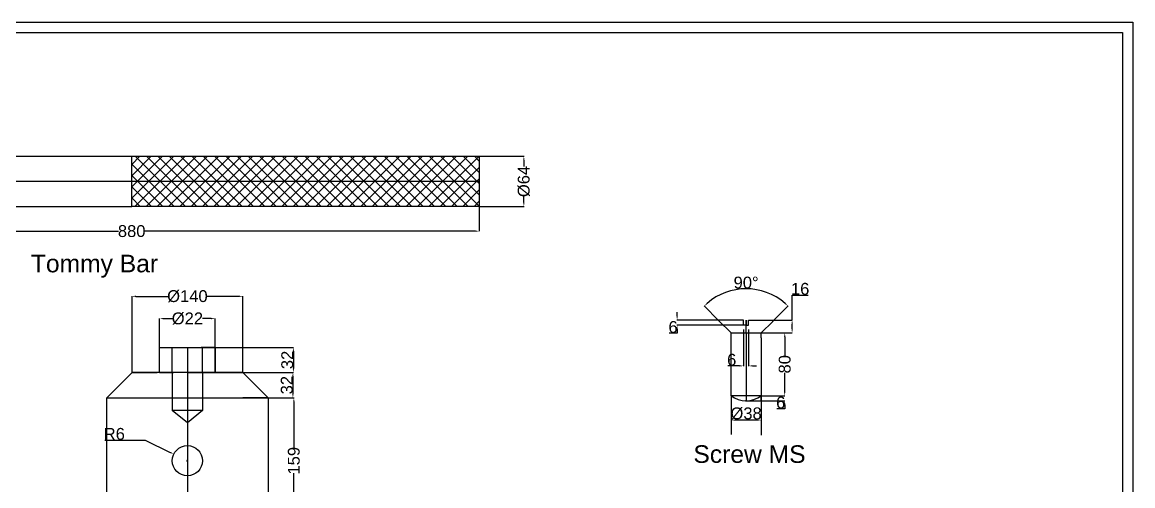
# Model space of a CAD drawing. Header units: millimetres. Extents: x 2702 to 4828, y 655 to 2204.
# Drawn here: x 3422 to 4828, y 1617 to 2204 of the extents above; entities that cross this region are included whole.
import ezdxf

# ---------------------------------------------------------------- set-up
doc = ezdxf.new("R2010")
doc.units = ezdxf.units.MM
doc.styles.get("Standard").update_dxf_attribs({"font": 'arial.ttf'})
doc.dimstyles.new('ISO POLINEMA 1', dxfattribs={"dimtxt": 15, "dimasz": 5, "dimexe": 0.18, "dimexo": 0.0625, "dimgap": 0.09, "dimtad": 1, "dimtoh": 1, "dimdec": 0, "dimzin": 0, "dimdsep": 46, "dimtxsty": 'Standard', "dimcen": 1, "dimadec": 0, "dimazin": 0, "dimtfac": 1, "dimtdec": 0, "dimtofl": 0, "dimtmove": 0, "dimatfit": 3, "dimfxl": 1, "dimtolj": 1, "dimtzin": 0, "dimarcsym": 0})

# ---------------------------------------------------------------- blocks, each defined once
blk = doc.blocks.new('*D63')
at = {"color": 0, "lineweight": -2, "transparency": 16777216}
for p, q in [((3121, 1970.8), (3121, 1939.6)), ((4000.8, 1970.8), (4000.8, 1939.6)), ((3126, 1939.8), (3544.2, 1939.8)), ((3995.8, 1939.8), (3577.5, 1939.8))]:
    blk.add_line(p, q, dxfattribs=at)
at = {"color": 0, "transparency": 16777216}
for points in [[(3126, 1940.6), (3126, 1939), (3121, 1939.8)], [(3995.8, 1940.6), (3995.8, 1939), (4000.8, 1939.8)]]:
    blk.add_solid(points, dxfattribs=at)
at = {"layer": 'Defpoints', "color": 0, "transparency": 16777216}
for p in [(3121, 1970.9), (4000.8, 1970.9), (4000.8, 1939.8)]:
    blk.add_point(p, dxfattribs=at)
at = {"color": 0, "transparency": 16777216, "insert": (3560.9, 1939.8), "char_height": 15, "attachment_point": 5}
blk.add_mtext('\\A1;880', dxfattribs=at)
blk = doc.blocks.new('*D91')
at = {"color": 0, "lineweight": -2, "transparency": 16777216}
for p, q in [((3996.4, 2034.6), (4057.4, 2034.6)), ((4057.2, 2029.6), (4057.2, 2021.7)), ((4057.2, 1975.9), (4057.2, 1983.8)), ((4000.9, 1970.9), (4057.4, 1970.9))]:
    blk.add_line(p, q, dxfattribs=at)
at = {"color": 0, "transparency": 16777216}
for points in [[(4056.3, 2029.6), (4058, 2029.6), (4057.2, 2034.6)], [(4056.3, 1975.9), (4058, 1975.9), (4057.2, 1970.9)]]:
    blk.add_solid(points, dxfattribs=at)
at = {"layer": 'Defpoints', "color": 0, "transparency": 16777216}
for p in [(3996.3, 2034.6), (4000.8, 1970.9), (4057.2, 1970.9)]:
    blk.add_point(p, dxfattribs=at)
at = {"color": 0, "transparency": 16777216, "insert": (4057.2, 2002.7), "char_height": 15, "attachment_point": 5, "rotation": 90}
blk.add_mtext('\\A1;%%C64', dxfattribs=at)
blk = doc.blocks.new('*D55')
at = {"color": 0, "lineweight": -2, "transparency": 16777216}
for p, q in [((4335.2, 1815.2), (4335.2, 1769.1)), ((4341.6, 1815.2), (4341.6, 1769.1)), ((4330.2, 1769.3), (4315.2, 1769.3)), ((4346.6, 1769.3), (4351.6, 1769.3))]:
    blk.add_line(p, q, dxfattribs=at)
at = {"color": 0, "transparency": 16777216}
for points in [[(4330.2, 1770.1), (4330.2, 1768.4), (4335.2, 1769.3)], [(4346.6, 1770.1), (4346.6, 1768.4), (4341.6, 1769.3)]]:
    blk.add_solid(points, dxfattribs=at)
at = {"layer": 'Defpoints', "color": 0, "transparency": 16777216}
for p in [(4335.2, 1815.3), (4341.6, 1815.3), (4335.2, 1769.3)]:
    blk.add_point(p, dxfattribs=at)
at = {"color": 0, "transparency": 16777216, "insert": (4320.2, 1777), "char_height": 15, "attachment_point": 5}
blk.add_mtext('\\A1;6', dxfattribs=at)
blk = doc.blocks.new('*D71')
at = {"color": 0, "lineweight": -2, "transparency": 16777216}
for p, q in [((4357.6, 1731.4), (4387.4, 1731.4)), ((4387.3, 1736.4), (4387.3, 1741.4)), ((4357.6, 1725.1), (4387.4, 1725.1)), ((4387.3, 1715.1), (4377.3, 1715.1)), ((4387.3, 1720.1), (4387.3, 1715.1))]:
    blk.add_line(p, q, dxfattribs=at)
at = {"color": 0, "transparency": 16777216}
for points in [[(4386.4, 1736.4), (4388.1, 1736.4), (4387.3, 1731.4)], [(4386.4, 1720.1), (4388.1, 1720.1), (4387.3, 1725.1)]]:
    blk.add_solid(points, dxfattribs=at)
at = {"layer": 'Defpoints', "color": 0, "transparency": 16777216}
for p in [(4357.6, 1731.4), (4357.6, 1725.1), (4387.3, 1725.1)]:
    blk.add_point(p, dxfattribs=at)
at = {"color": 0, "transparency": 16777216, "insert": (4382.2, 1722.8), "char_height": 15, "attachment_point": 5}
blk.add_mtext('\\A1;6', dxfattribs=at)
blk = doc.blocks.new('*D72')
at = {"color": 0, "lineweight": -2, "transparency": 16777216}
for p, q in [((4357.6, 1811.1), (4387.4, 1811.1)), ((4387.3, 1806.1), (4387.3, 1782.1)), ((4387.3, 1736.4), (4387.3, 1760.5)), ((4357.6, 1731.4), (4387.4, 1731.4))]:
    blk.add_line(p, q, dxfattribs=at)
at = {"color": 0, "transparency": 16777216}
for points in [[(4386.4, 1806.1), (4388.1, 1806.1), (4387.3, 1811.1)], [(4386.4, 1736.4), (4388.1, 1736.4), (4387.3, 1731.4)]]:
    blk.add_solid(points, dxfattribs=at)
at = {"layer": 'Defpoints', "color": 0, "transparency": 16777216}
for p in [(4357.6, 1811.1), (4357.6, 1731.4), (4387.3, 1731.4)]:
    blk.add_point(p, dxfattribs=at)
at = {"color": 0, "transparency": 16777216, "insert": (4387.3, 1771.3), "char_height": 15, "attachment_point": 5, "rotation": 90}
blk.add_mtext('\\A1;80', dxfattribs=at)
blk = doc.blocks.new('*D73')
at = {"color": 0, "lineweight": -2, "transparency": 16777216}
for p, q in [((4303.6, 1826.8), (4285.4, 1845.1)), ((4372.1, 1825.7), (4391.5, 1845.1))]:
    blk.add_line(p, q, dxfattribs=at)
blk.add_arc((4338.4, 1792), 74.9, 48.8267, 131.1733, dxfattribs=at)
at = {"color": 0, "transparency": 16777216}
for points in [[(4289.7, 1847.8), (4288.6, 1849), (4285.5, 1844.9)], [(4388.3, 1849), (4387.2, 1847.8), (4391.4, 1844.9)]]:
    blk.add_solid(points, dxfattribs=at)
at = {"layer": 'Defpoints', "color": 0, "transparency": 16777216}
for p in [(4357.8, 1864.3), (4303.6, 1826.8), (4372.1, 1825.6), (4319.3, 1811.1), (4357.6, 1811.1)]:
    blk.add_point(p, dxfattribs=at)
at = {"color": 0, "transparency": 16777216, "insert": (4338.4, 1874.6), "char_height": 15, "attachment_point": 5}
blk.add_mtext('\\A1;90°', dxfattribs=at)
blk = doc.blocks.new('*D74')
at = {"color": 0, "lineweight": -2, "transparency": 16777216}
for p, q in [((4335.2, 1827.1), (4250.9, 1827.1)), ((4251.1, 1832.1), (4251.1, 1837.1)), ((4335.2, 1820.7), (4250.9, 1820.7)), ((4251.1, 1815.7), (4251.1, 1810.7)), ((4251.1, 1810.7), (4241.1, 1810.7))]:
    blk.add_line(p, q, dxfattribs=at)
at = {"color": 0, "transparency": 16777216}
for points in [[(4250.3, 1832.1), (4251.9, 1832.1), (4251.1, 1827.1)], [(4250.3, 1815.7), (4251.9, 1815.7), (4251.1, 1820.7)]]:
    blk.add_solid(points, dxfattribs=at)
at = {"layer": 'Defpoints', "color": 0, "transparency": 16777216}
for p in [(4335.2, 1827.1), (4251.1, 1820.7), (4335.2, 1820.7)]:
    blk.add_point(p, dxfattribs=at)
at = {"color": 0, "transparency": 16777216, "insert": (4246, 1818.4), "char_height": 15, "attachment_point": 5}
blk.add_mtext('\\A1;6', dxfattribs=at)
blk = doc.blocks.new('*D75')
at = {"color": 0, "lineweight": -2, "transparency": 16777216}
for p, q in [((4396.6, 1827.1), (4396.6, 1858.9)), ((4396.6, 1858.9), (4416.8, 1858.9)), ((4341.7, 1827.1), (4396.8, 1827.1)), ((4396.6, 1816.1), (4396.6, 1822.1)), ((4341.7, 1811.1), (4396.8, 1811.1))]:
    blk.add_line(p, q, dxfattribs=at)
at = {"color": 0, "transparency": 16777216}
for points in [[(4395.8, 1822.1), (4397.5, 1822.1), (4396.6, 1827.1)], [(4395.8, 1816.1), (4397.5, 1816.1), (4396.6, 1811.1)]]:
    blk.add_solid(points, dxfattribs=at)
at = {"layer": 'Defpoints', "color": 0, "transparency": 16777216}
for p in [(4341.6, 1827.1), (4341.6, 1811.1), (4396.6, 1811.1)]:
    blk.add_point(p, dxfattribs=at)
at = {"color": 0, "transparency": 16777216, "insert": (4406.8, 1866.7), "char_height": 15, "attachment_point": 5}
blk.add_mtext('\\A1;16', dxfattribs=at)
blk = doc.blocks.new('*D76')
at = {"color": 0, "lineweight": -2, "transparency": 16777216}
for p, q in [((4319.3, 1731.4), (4319.3, 1700.5)), ((4357.6, 1731.4), (4357.6, 1700.5)), ((4352.6, 1700.7), (4324.3, 1700.7))]:
    blk.add_line(p, q, dxfattribs=at)
at = {"color": 0, "transparency": 16777216}
for points in [[(4324.3, 1701.5), (4324.3, 1699.9), (4319.3, 1700.7)], [(4352.6, 1701.5), (4352.6, 1699.9), (4357.6, 1700.7)]]:
    blk.add_solid(points, dxfattribs=at)
at = {"layer": 'Defpoints', "color": 0, "transparency": 16777216}
for p in [(4319.3, 1731.4), (4357.6, 1731.4), (4319.3, 1700.7)]:
    blk.add_point(p, dxfattribs=at)
at = {"color": 0, "transparency": 16777216, "insert": (4338.4, 1708.9), "char_height": 15, "attachment_point": 5}
blk.add_mtext('\\A1;%%C38', dxfattribs=at)
blk = doc.blocks.new('*D94')
at = {"color": 0, "lineweight": -2, "transparency": 16777216}
for p, q in [((3526.9, 1675.3), (3577.8, 1675.3)), ((3577.8, 1675.3), (3609.7, 1659.8)), ((3630.4, 1649.2), (3632.4, 1649.2)), ((3631.4, 1648.2), (3631.4, 1650.2))]:
    blk.add_line(p, q, dxfattribs=at)
at = {"color": 0, "transparency": 16777216}
blk.add_solid([(3610.1, 1660.5), (3609.3, 1659.1), (3614.2, 1657.6)], dxfattribs=at)
at = {"layer": 'Defpoints', "color": 0, "transparency": 16777216}
for p in [(3614.2, 1657.6), (3648.6, 1640.9)]:
    blk.add_point(p, dxfattribs=at)
at = {"color": 0, "transparency": 16777216, "insert": (3538.9, 1683.1), "char_height": 15, "attachment_point": 5}
blk.add_mtext('\\A1;R6', dxfattribs=at)
blk = doc.blocks.new('*D95')
at = {"color": 0, "lineweight": -2, "transparency": 16777216}
for p, q in [((3733.5, 1728.9), (3766.3, 1728.9)), ((3766.1, 1723.9), (3766.1, 1665.2)), ((3766.1, 1574.6), (3766.1, 1633.3)), ((3733.5, 1569.6), (3766.3, 1569.6))]:
    blk.add_line(p, q, dxfattribs=at)
at = {"color": 0, "transparency": 16777216}
for points in [[(3765.3, 1723.9), (3767, 1723.9), (3766.1, 1728.9)], [(3765.3, 1574.6), (3767, 1574.6), (3766.1, 1569.6)]]:
    blk.add_solid(points, dxfattribs=at)
at = {"layer": 'Defpoints', "color": 0, "transparency": 16777216}
for p in [(3733.4, 1728.9), (3733.4, 1569.6), (3766.1, 1569.6)]:
    blk.add_point(p, dxfattribs=at)
at = {"color": 0, "transparency": 16777216, "insert": (3766.1, 1649.2), "char_height": 15, "attachment_point": 5, "rotation": 90}
blk.add_mtext('\\A1;159', dxfattribs=at)
blk = doc.blocks.new('*D98')
at = {"color": 0, "lineweight": -2, "transparency": 16777216}
for p, q in [((3649, 1760.8), (3765.1, 1760.8)), ((3764.9, 1755.8), (3764.9, 1733.9)), ((3649, 1728.9), (3765.1, 1728.9))]:
    blk.add_line(p, q, dxfattribs=at)
at = {"color": 0, "transparency": 16777216}
for points in [[(3764.1, 1755.8), (3765.8, 1755.8), (3764.9, 1760.8)], [(3764.1, 1733.9), (3765.8, 1733.9), (3764.9, 1728.9)]]:
    blk.add_solid(points, dxfattribs=at)
at = {"layer": 'Defpoints', "color": 0, "transparency": 16777216}
for p in [(3648.9, 1760.8), (3648.9, 1728.9), (3764.9, 1728.9)]:
    blk.add_point(p, dxfattribs=at)
at = {"color": 0, "transparency": 16777216, "insert": (3757.2, 1744.9), "char_height": 15, "attachment_point": 5, "rotation": 90}
blk.add_mtext('\\A1;32', dxfattribs=at)
blk = doc.blocks.new('*D99')
at = {"color": 0, "lineweight": -2, "transparency": 16777216}
for p, q in [((3666.5, 1792.7), (3765.7, 1792.7)), ((3765.5, 1787.7), (3765.5, 1765.8)), ((3666.5, 1760.8), (3765.7, 1760.8))]:
    blk.add_line(p, q, dxfattribs=at)
at = {"color": 0, "transparency": 16777216}
for points in [[(3764.7, 1787.7), (3766.3, 1787.7), (3765.5, 1792.7)], [(3764.7, 1765.8), (3766.3, 1765.8), (3765.5, 1760.8)]]:
    blk.add_solid(points, dxfattribs=at)
at = {"layer": 'Defpoints', "color": 0, "transparency": 16777216}
for p in [(3666.5, 1792.7), (3666.5, 1760.8), (3765.5, 1760.8)]:
    blk.add_point(p, dxfattribs=at)
at = {"color": 0, "transparency": 16777216, "insert": (3757.8, 1776.8), "char_height": 15, "attachment_point": 5, "rotation": 90}
blk.add_mtext('\\A1;32', dxfattribs=at)
blk = doc.blocks.new('*D100')
at = {"color": 0, "lineweight": -2, "transparency": 16777216}
for p, q in [((3561.3, 1760.9), (3561.3, 1857.5)), ((3566.3, 1857.3), (3606.6, 1857.3)), ((3696.5, 1857.3), (3656.2, 1857.3)), ((3701.5, 1760.9), (3701.5, 1857.5))]:
    blk.add_line(p, q, dxfattribs=at)
at = {"color": 0, "transparency": 16777216}
for points in [[(3566.3, 1858.2), (3566.3, 1856.5), (3561.3, 1857.3)], [(3696.5, 1858.2), (3696.5, 1856.5), (3701.5, 1857.3)]]:
    blk.add_solid(points, dxfattribs=at)
at = {"layer": 'Defpoints', "color": 0, "transparency": 16777216}
for p in [(3701.5, 1857.3), (3561.3, 1760.8), (3701.5, 1760.8)]:
    blk.add_point(p, dxfattribs=at)
at = {"color": 0, "transparency": 16777216, "insert": (3631.4, 1857.3), "char_height": 15, "attachment_point": 5}
blk.add_mtext('\\A1;%%C140', dxfattribs=at)
blk = doc.blocks.new('*D101')
at = {"color": 0, "lineweight": -2, "transparency": 16777216}
for p, q in [((3596.3, 1760.9), (3596.3, 1829.3)), ((3601.3, 1829.1), (3612.5, 1829.1)), ((3661.5, 1829.1), (3650.3, 1829.1)), ((3666.5, 1760.9), (3666.5, 1829.3))]:
    blk.add_line(p, q, dxfattribs=at)
at = {"color": 0, "transparency": 16777216}
for points in [[(3601.3, 1829.9), (3601.3, 1828.2), (3596.3, 1829.1)], [(3661.5, 1829.9), (3661.5, 1828.2), (3666.5, 1829.1)]]:
    blk.add_solid(points, dxfattribs=at)
at = {"layer": 'Defpoints', "color": 0, "transparency": 16777216}
for p in [(3666.5, 1829.1), (3596.3, 1760.8), (3666.5, 1760.8)]:
    blk.add_point(p, dxfattribs=at)
at = {"color": 0, "transparency": 16777216, "insert": (3631.4, 1829.1), "char_height": 15, "attachment_point": 5}
blk.add_mtext('\\A1;%%C22', dxfattribs=at)

msp = doc.modelspace()

# ---------------------------------------------------------------- hatches: boundary and pattern name
h = msp.add_hatch()
h.set_pattern_fill('ANSI37', color=256, scale=3.187725)
h.set_pattern_definition([(45, (-10745.039, -3135.408), (-7.1566456, 7.1566456), []), (135, (-10745.039, -3135.408), (-7.1566456, -7.1566456), [])])
h.paths.add_polyline_path([(3560.9, 2034.6), (4000.8, 2034.6), (4000.8, 1970.9), (3560.9, 1970.9)])

# ---------------------------------------------------------------- linework, layer by layer
at = {"color": 7}
for p, q in [((3121, 2034.6), (3560.9, 2034.6)), ((3560.9, 1970.9), (3560.9, 2034.6)), ((3560.9, 2002.7), (3121, 2002.7)), ((4000.8, 2002.7), (3560.9, 2002.7)), ((3121, 1970.9), (3560.9, 1970.9))]:
    msp.add_line(p, q, dxfattribs=at)
for p, q in [((4335.2, 1827.1), (4303.4, 1827.1)), ((4335.2, 1820.7), (4335.2, 1827.1)), ((4338.4, 1811.1), (4338.4, 1827.1)), ((4338.4, 1827.1), (4338.4, 1820.7)), ((4341.6, 1820.7), (4341.6, 1827.1)), ((4341.6, 1827.1), (4373.5, 1827.1)), ((4372.1, 1825.6), (4373.5, 1827.1)), ((4303.6, 1826.8), (4319.3, 1811.1)), ((4338.4, 1820.7), (4335.2, 1820.7)), ((4338.4, 1820.7), (4341.6, 1820.7)), ((4357.6, 1811.1), (4372.1, 1825.6)), ((4319.3, 1804.7), (4319.3, 1811.1)), ((4319.3, 1811.1), (4357.6, 1811.1)), ((4319.3, 1811.1), (4338.4, 1811.1)), ((4338.4, 1811.1), (4338.4, 1725.1)), ((4357.6, 1804.7), (4357.6, 1811.1)), ((3596.3, 1760.8), (3596.3, 1792.7)), ((3596.3, 1792.7), (3666.5, 1792.7)), ((3596.3, 1760.8), (3596.3, 1792.7)), ((3596.3, 1792.7), (3666.5, 1792.7)), ((3612.3, 1760.8), (3612.3, 1792.7)), ((3612.3, 1760.8), (3612.3, 1792.7)), ((3631.4, 1792.7), (3631.4, 1569.6)), ((3631.4, 1792.7), (3631.4, 1569.6)), ((3666.5, 1792.7), (3648.9, 1792.7)), ((3666.5, 1792.7), (3648.9, 1792.7)), ((3650.5, 1760.8), (3650.5, 1792.7)), ((3650.5, 1760.8), (3650.5, 1792.7)), ((3666.5, 1792.7), (3666.5, 1760.8)), ((3666.5, 1792.7), (3666.5, 1760.8)), ((3561.3, 1760.8), (3529.4, 1728.9)), ((3561.3, 1760.8), (3529.4, 1728.9)), ((3701.5, 1760.8), (3561.3, 1760.8)), ((3561.3, 1760.8), (3593.1, 1760.8)), ((3701.5, 1760.8), (3561.3, 1760.8)), ((3561.3, 1760.8), (3593.1, 1760.8)), ((3596.3, 1760.8), (3613.9, 1760.8)), ((3596.3, 1760.8), (3613.9, 1760.8)), ((3631.4, 1760.8), (3612.3, 1760.8)), ((3612.3, 1760.8), (3612.3, 1728.9)), ((3631.4, 1760.8), (3612.3, 1760.8)), ((3612.3, 1760.8), (3612.3, 1728.9)), ((3631.4, 1760.8), (3650.5, 1760.8)), ((3631.4, 1760.8), (3650.5, 1760.8)), ((3666.5, 1760.8), (3648.9, 1760.8)), ((3666.5, 1760.8), (3648.9, 1760.8)), ((3650.5, 1760.8), (3650.5, 1728.9)), ((3650.5, 1760.8), (3650.5, 1728.9)), ((3666.5, 1760.8), (3669.6, 1760.8)), ((3666.5, 1760.8), (3669.6, 1760.8)), ((3701.5, 1760.8), (3733.4, 1728.9)), ((3701.5, 1760.8), (3733.4, 1728.9)), ((3529.4, 1728.9), (3561.3, 1728.9)), ((3529.4, 1728.9), (3561.3, 1728.9)), ((3612.3, 1728.9), (3612.3, 1713)), ((3612.3, 1728.9), (3612.3, 1713)), ((3650.5, 1728.9), (3650.5, 1712.9)), ((3650.5, 1728.9), (3650.5, 1712.9)), ((3733.4, 1728.9), (3701.5, 1728.9)), ((3733.4, 1728.9), (3701.5, 1728.9)), ((3733.4, 1728.9), (3733.4, 1649.2)), ((3733.4, 1728.9), (3733.4, 1649.2)), ((4357.6, 1731.4), (4319.3, 1731.4)), ((4357.6, 1725.1), (4357.6, 1731.4)), ((4337.6, 1725.1), (4357.6, 1725.1)), ((3650.5, 1712.9), (3612.3, 1713)), ((3631.4, 1697.1), (3612.3, 1713)), ((3650.5, 1712.9), (3612.3, 1713)), ((3631.4, 1697.1), (3612.3, 1713)), ((3631.4, 1713), (3631.4, 1697.1)), ((3631.4, 1713), (3631.4, 1697.1)), ((3650.5, 1712.9), (3631.4, 1697.1)), ((3650.5, 1712.9), (3631.4, 1697.1)), ((4319.3, 1700.7), (4319.3, 1682.4)), ((4357.6, 1700.7), (4357.6, 1681.4))]:
    msp.add_line(p, q)
for points in [[(2702.2, 2204.3), (4827.7, 2204.3), (4827.7, 654.7), (2702.2, 654.7)], [(2715, 2191.4), (4814.9, 2191.4), (4814.9, 667.5), (2715, 667.5)], [(3529.4, 1728.9), (3733.4, 1728.9), (3733.4, 1569.6), (3529.4, 1569.6)], [(3529.4, 1728.9), (3733.4, 1728.9), (3733.4, 1569.6), (3529.4, 1569.6)]]:
    msp.add_lwpolyline(points, close=True)
msp.add_lwpolyline([(3560.9, 2034.6), (4000.8, 2034.6), (4000.8, 1970.9), (3560.9, 1970.9)], dxfattribs=at)
for points in [[(4319.3, 1731.4), (4319.3, 1804.7)], [(4357.6, 1804.7), (4357.6, 1725.1)], [(4339.3, 1725.1), (4337.6, 1725.1)]]:
    msp.add_lwpolyline(points)
msp.add_circle((3631.4, 1649.2), 19.1)
msp.add_circle((3631.4, 1649.2), 19.1)
msp.add_arc((4338.4, 1756.9), 31.8, 233.0659, 306.9341)

# ---------------------------------------------------------------- texts
for s, p in [('Tommy Bar', (3433.3, 1887.7)), ('Screw MS', (4271.7, 1646.5))]:
    msp.add_text(s, height=22.31).set_placement(p)

# ---------------------------------------------------------------- dimensions: what is measured, and where the dimension line sits
dim = msp.add_linear_dim(base=(4057.2, 1970.9), p1=(3996.3, 2034.6), p2=(4000.8, 1970.9), angle=90, text='%%C<>', dimstyle='ISO POLINEMA 1', override={"dimtad": 0})
dim.commit()
dim.dimension.update_dxf_attribs({"geometry": '*D91', "text_midpoint": (4057.2, 2002.7)})
dim = msp.add_linear_dim(base=(4000.8, 1939.8), p1=(3121, 1970.9), p2=(4000.8, 1970.9), dimstyle='ISO POLINEMA 1', override={"dimtad": 0})
dim.commit()
dim.dimension.update_dxf_attribs({"geometry": '*D63', "text_midpoint": (3560.9, 1939.8)})
dim = msp.add_angular_dim_2l(base=(4357.8, 1864.3), line1=((4357.6, 1811.1), (4372.1, 1825.6)), line2=((4303.6, 1826.8), (4319.3, 1811.1)), dimstyle='ISO POLINEMA 1')
dim.commit()
dim.dimension.update_dxf_attribs({"geometry": '*D73', "text_midpoint": (4338.4, 1874.6)})
dim = msp.add_linear_dim(base=(4396.6, 1811.1), p1=(4341.6, 1827.1), p2=(4341.6, 1811.1), angle=90, dimstyle='ISO POLINEMA 1')
dim.commit()
dim.dimension.update_dxf_attribs({"geometry": '*D75', "text_midpoint": (4406.8, 1858.9), "dimtype": 160})
for base, p1, p2, text, picture, middle in [((3701.5, 1857.3), (3561.3, 1760.8), (3701.5, 1760.8), '%%C<>', '*D100', (3631.4, 1857.3)), ((3666.5, 1829.1), (3596.3, 1760.8), (3666.5, 1760.8), '%%C22', '*D101', (3631.4, 1829.1))]:
    dim = msp.add_linear_dim(base=base, p1=p1, p2=p2, text=text, dimstyle='ISO POLINEMA 1', override={"dimtad": 0})
    dim.commit()
    dim.dimension.update_dxf_attribs({"geometry": picture, "text_midpoint": middle})
for base, p1, p2, picture, middle in [((4251.1, 1820.7), (4335.2, 1827.1), (4335.2, 1820.7), '*D74', (4246, 1818.4)), ((3765.5, 1760.8), (3666.5, 1792.7), (3666.5, 1760.8), '*D99', (3757.8, 1776.8)), ((3764.9, 1728.9), (3648.9, 1760.8), (3648.9, 1728.9), '*D98', (3757.2, 1744.9)), ((4387.3, 1725.1), (4357.6, 1731.4), (4357.6, 1725.1), '*D71', (4382.2, 1722.8))]:
    dim = msp.add_linear_dim(base=base, p1=p1, p2=p2, angle=90, dimstyle='ISO POLINEMA 1')
    dim.commit()
    dim.dimension.update_dxf_attribs({"geometry": picture, "text_midpoint": middle})
dim = msp.add_linear_dim(base=(4335.2, 1769.3), p1=(4341.6, 1815.3), p2=(4335.2, 1815.3), dimstyle='ISO POLINEMA 1')
dim.commit()
dim.dimension.update_dxf_attribs({"geometry": '*D55', "text_midpoint": (4320.2, 1777)})
for base, p1, p2, picture, middle in [((4387.3, 1731.4), (4357.6, 1811.1), (4357.6, 1731.4), '*D72', (4387.3, 1771.3)), ((3766.1, 1569.6), (3733.4, 1728.9), (3733.4, 1569.6), '*D95', (3766.1, 1649.2))]:
    dim = msp.add_linear_dim(base=base, p1=p1, p2=p2, angle=90, dimstyle='ISO POLINEMA 1', override={"dimtad": 0})
    dim.commit()
    dim.dimension.update_dxf_attribs({"geometry": picture, "text_midpoint": middle})
dim = msp.add_linear_dim(base=(4319.3, 1700.7), p1=(4357.6, 1731.4), p2=(4319.3, 1731.4), text='%%C<>', dimstyle='ISO POLINEMA 1')
dim.commit()
dim.dimension.update_dxf_attribs({"geometry": '*D76', "text_midpoint": (4338.4, 1708.9)})
dim = msp.add_diameter_dim_2p(p1=(3648.6, 1640.9), p2=(3614.2, 1657.6), text='R6', dimstyle='ISO POLINEMA 1')
dim.commit()
dim.dimension.update_dxf_attribs({"geometry": '*D94', "text_midpoint": (3538.9, 1675.3), "dimtype": 163})

doc.saveas('drawing.dxf')
